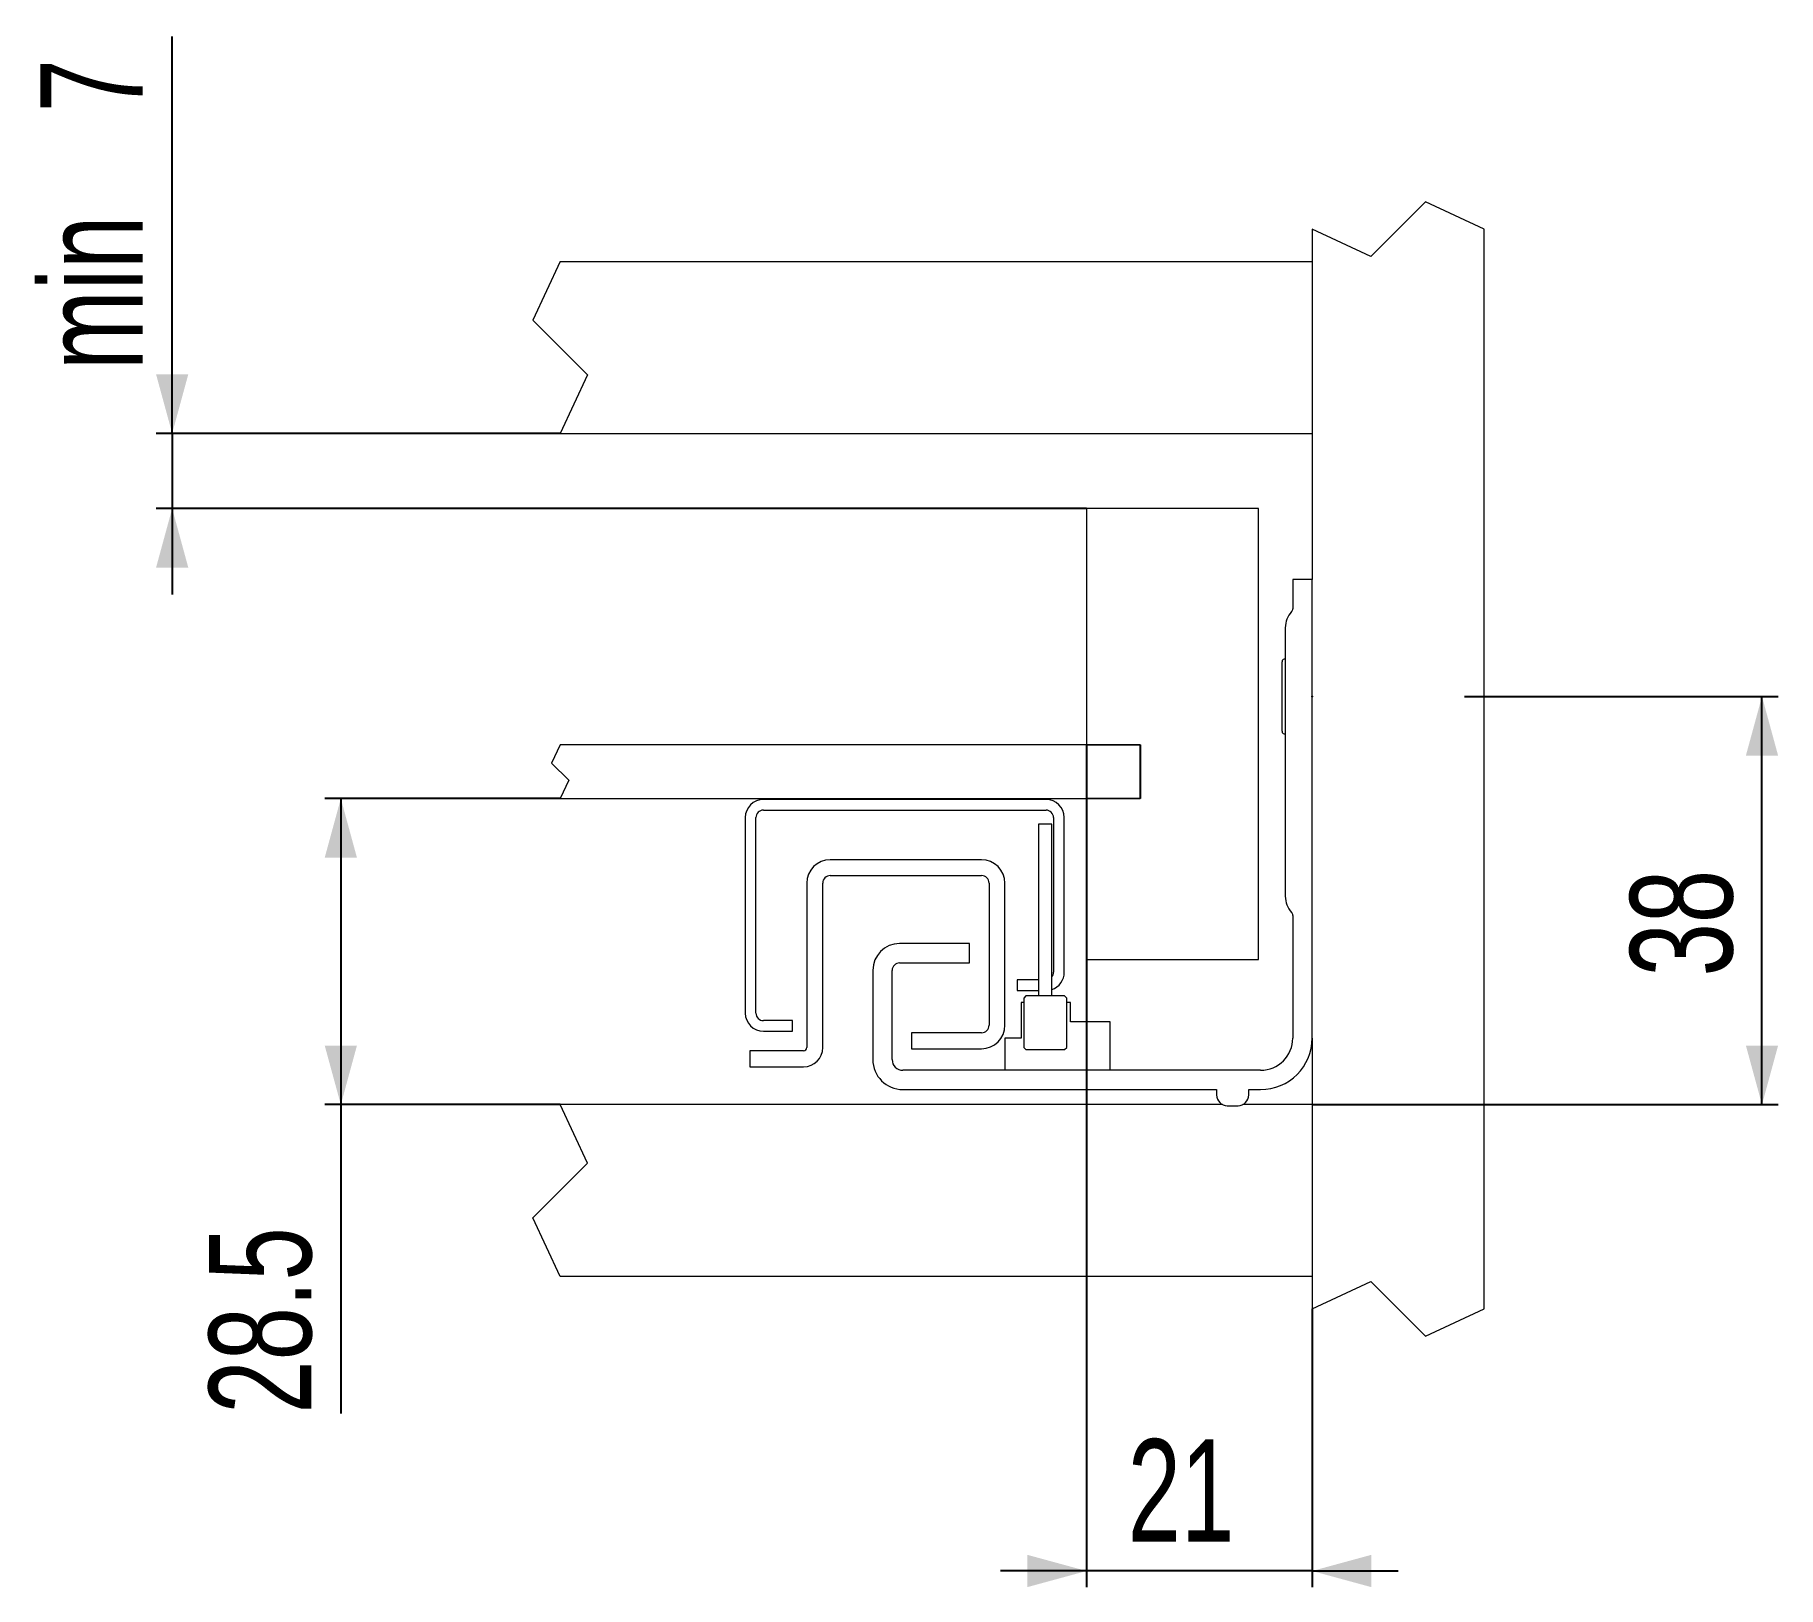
# Model space of a CAD drawing. Header units: millimetres. Extents: x 329 to 492, y 221 to 365.
import ezdxf

# ---------------------------------------------------------------- set-up
doc = ezdxf.new("R2010")
doc.units = ezdxf.units.MM
doc.header["$PDSIZE"] = -1
for name, color, linetype in [('BEMAßUNG', 7, 'Continuous'), ('BLUM_EINFUEGEPUNKT', 6, 'Continuous'), ('TACTON_HL_1', 7, 'Continuous'), ('TACTON_HL_TAN_MOV', 7, 'Continuous')]:
    doc.layers.add(name, color=color, linetype=linetype)
doc.styles.add('SLDTEXTSTYLE0', font='TXT', dxfattribs={"width": 0.7})
doc.dimstyles.new('SLDDIMSTYLE0', dxfattribs={"dimtxt": 9.915674, "dimasz": 5.5, "dimexe": 0, "dimexo": 0.0625, "dimgap": 2.478918, "dimtad": 1, "dimdec": 3, "dimrnd": 1e-09, "dimzin": 12, "dimdsep": 46, "dimtxsty": 'SLDTEXTSTYLE0', "dimsah": 1, "dimcen": 0.09, "dimadec": 0, "dimazin": 3, "dimtfac": 1, "dimtmove": 0, "dimatfit": 0, "dimfxl": 1, "dimfrac": 2, "dimtolj": 1, "dimtzin": 12, "dimarcsym": 0})
doc.dimstyles.new('SLDDIMSTYLE1', dxfattribs={"dimtxt": 9.915674, "dimasz": 5.5, "dimexe": 0, "dimexo": 0.0625, "dimgap": 2.478918, "dimtad": 1, "dimdec": 3, "dimrnd": 1e-09, "dimzin": 12, "dimdsep": 46, "dimtxsty": 'SLDTEXTSTYLE0', "dimsah": 1, "dimcen": 0.09, "dimadec": 0, "dimazin": 3, "dimtfac": 1, "dimtofl": 0, "dimtmove": 0, "dimatfit": 3, "dimfxl": 1, "dimfrac": 2, "dimtolj": 1, "dimtzin": 12, "dimarcsym": 0})

# ---------------------------------------------------------------- blocks, each defined once
blk = doc.blocks.new('_D')
at = {"layer": 'TACTON_HL_TAN_MOV', "transparency": 16777216}
for p, q in [((427.27, 299.26), (427.27, 220.83)), ((448.27, 246.75), (448.27, 220.83)), ((427.27, 222.33), (419.27, 222.33)), ((448.27, 222.33), (427.27, 222.33)), ((448.27, 222.33), (456.27, 222.33))]:
    blk.add_line(p, q, dxfattribs=at)
for points in [[(427.27, 222.33), (421.77, 223.83), (421.77, 220.83)], [(448.27, 222.33), (453.77, 220.83), (453.77, 223.83)]]:
    blk.add_solid(points, dxfattribs=at)
at = {"layer": 'TACTON_HL_TAN_MOV', "transparency": 16777216, "insert": (431.1, 234.6), "char_height": 9.525, "attachment_point": 1, "style": 'SLDTEXTSTYLE0'}
blk.add_mtext('21', dxfattribs=at)
blk = doc.blocks.new('_D_1')
at = {"layer": 'TACTON_HL_TAN_MOV', "transparency": 16777216}
for p, q in [((378.27, 294.25), (356.35, 294.25)), ((357.85, 294.25), (357.85, 265.75)), ((378.27, 265.75), (356.35, 265.75)), ((357.85, 265.75), (357.85, 236.98))]:
    blk.add_line(p, q, dxfattribs=at)
for points in [[(357.85, 294.25), (356.35, 288.75), (359.35, 288.75)], [(357.85, 265.75), (359.35, 271.25), (356.35, 271.25)]]:
    blk.add_solid(points, dxfattribs=at)
at = {"layer": 'TACTON_HL_TAN_MOV', "transparency": 16777216, "insert": (345.57, 236.98), "char_height": 9.525, "attachment_point": 1, "rotation": 90, "style": 'SLDTEXTSTYLE0'}
blk.add_mtext('28.5', dxfattribs=at)
blk = doc.blocks.new('_D_2')
at = {"layer": 'BEMAßUNG', "transparency": 16777216}
for p, q in [((462.47, 303.75), (491.65, 303.75)), ((490.15, 265.75), (490.15, 303.75)), ((448.27, 265.75), (491.65, 265.75))]:
    blk.add_line(p, q, dxfattribs=at)
for points in [[(490.15, 303.75), (488.65, 298.25), (491.65, 298.25)], [(490.15, 265.75), (491.65, 271.25), (488.65, 271.25)]]:
    blk.add_solid(points, dxfattribs=at)
at = {"layer": 'BEMAßUNG', "transparency": 16777216, "insert": (477.87, 277.69), "char_height": 9.525, "attachment_point": 1, "rotation": 90, "style": 'SLDTEXTSTYLE0'}
blk.add_mtext('38', dxfattribs=at)
blk = doc.blocks.new('_D_3')
at = {"layer": 'TACTON_HL_1', "transparency": 16777216}
for p, q in [((342.15, 328.25), (342.15, 365.2)), ((378.27, 328.25), (340.65, 328.25)), ((342.15, 328.25), (342.15, 321.25)), ((427.27, 321.25), (340.65, 321.25)), ((342.15, 321.25), (342.15, 313.25))]:
    blk.add_line(p, q, dxfattribs=at)
for points in [[(342.15, 328.25), (343.65, 333.75), (340.65, 333.75)], [(342.15, 321.25), (340.65, 315.75), (343.65, 315.75)]]:
    blk.add_solid(points, dxfattribs=at)
at = {"layer": 'TACTON_HL_1', "transparency": 16777216, "attachment_point": 1, "rotation": 90, "style": 'SLDTEXTSTYLE0'}
for s, insert, char_height in [('7', (329.87, 358.14), 9.53), ('min', (329.87, 334.15), 9.525)]:
    blk.add_mtext(s, dxfattribs=dict(at, insert=insert, char_height=char_height))

msp = doc.modelspace()

# ---------------------------------------------------------------- linework, layer by layer
at = {"color": 7, "linetype": 'Continuous', "lineweight": 15}
for p, q in [((458.8162, 349.7941), (453.7279, 344.7059)), ((464.2721, 347.25), (458.8162, 349.7941)), ((448.2721, 347.25), (448.2721, 344.25)), ((453.7279, 344.7059), (448.2721, 347.25)), ((464.2721, 246.75), (464.2721, 347.25)), ((378.2721, 344.25), (375.7279, 338.7941)), ((378.2721, 344.25), (448.2721, 344.25)), ((448.2721, 344.25), (448.2721, 328.25)), ((375.7279, 338.7941), (380.8162, 333.7059)), ((380.8162, 333.7059), (378.2721, 328.25)), ((378.2721, 328.25), (448.2721, 328.25)), ((448.2721, 328.25), (448.2721, 314.65)), ((427.2721, 321.25), (427.2721, 299.26)), ((443.2721, 321.25), (427.2721, 321.25)), ((443.2721, 279.25), (443.2721, 321.25)), ((446.4721, 314.65), (446.4721, 311.9248)), ((448.2721, 314.65), (446.4721, 314.65)), ((448.2721, 271.95), (448.2721, 314.65)), ((445.7721, 310.15), (445.7721, 285.15)), ((445.4721, 303.75), (445.4721, 306.98)), ((445.4721, 300.52), (445.4721, 303.75)), ((378.2721, 299.25), (377.477, 297.545)), ((432.2721, 299.25), (378.2721, 299.25)), ((427.2721, 299.26), (432.2821, 299.26)), ((432.2721, 294.25), (432.2721, 299.25)), ((432.2821, 299.26), (432.2821, 294.24)), ((377.477, 297.545), (379.0671, 295.955)), ((379.0671, 295.955), (378.2721, 294.25)), ((378.2721, 294.25), (432.2721, 294.25)), ((423.4971, 294.175), (397.1971, 294.175)), ((427.2721, 294.24), (427.2721, 279.25)), ((432.2821, 294.24), (427.2721, 294.24)), ((395.4971, 292.475), (395.4971, 274.275)), ((396.4971, 274.275), (396.4971, 292.475)), ((397.1971, 293.175), (423.4971, 293.175)), ((424.1971, 292.475), (424.1971, 278.075)), ((425.1971, 278.075), (425.1971, 292.475)), ((422.7971, 291.875), (422.7971, 275.875)), ((424.0471, 291.875), (422.7971, 291.875)), ((424.0471, 275.875), (424.0471, 291.875)), ((417.4921, 288.555), (403.4121, 288.555)), ((401.2271, 286.37), (401.2271, 271.055)), ((402.7121, 271.055), (402.7121, 286.37)), ((403.4121, 287.07), (417.4921, 287.07)), ((418.1921, 286.37), (418.1921, 273.14)), ((419.6771, 273.14), (419.6771, 286.37)), ((446.4721, 283.3752), (446.4721, 271.95)), ((416.3721, 280.75), (409.8721, 280.75)), ((416.3721, 278.95), (416.3721, 280.75)), ((427.2721, 279.25), (443.2721, 279.25)), ((407.3721, 278.25), (407.3721, 269.95)), ((409.1721, 269.95), (409.1721, 278.25)), ((409.8721, 278.95), (416.3721, 278.95)), ((422.7971, 277.375), (420.7971, 277.375)), ((420.7971, 277.375), (420.7971, 276.375)), ((420.7971, 276.375), (422.7971, 276.375)), ((421.1721, 275.25), (421.1721, 271.95)), ((421.4221, 275.25), (421.1721, 275.25)), ((421.6221, 275.875), (421.4221, 275.675)), ((421.4221, 275.675), (421.4221, 271.075)), ((425.2221, 275.875), (421.6221, 275.875)), ((425.4221, 275.675), (425.2221, 275.875)), ((425.4221, 271.075), (425.4221, 275.675)), ((425.7721, 275.25), (425.4221, 275.25)), ((425.7721, 273.45), (425.7721, 275.25)), ((399.8971, 273.575), (397.1971, 273.575)), ((399.8971, 272.575), (399.8971, 273.575)), ((429.4721, 273.45), (425.7721, 273.45)), ((429.4721, 268.95), (429.4721, 273.45)), ((397.1971, 272.575), (399.8971, 272.575)), ((417.4921, 272.44), (410.9771, 272.44)), ((410.9771, 272.44), (410.9771, 270.955)), ((419.6721, 271.95), (419.6721, 268.95)), ((421.1721, 271.95), (419.6721, 271.95)), ((421.4221, 271.075), (421.6221, 270.875)), ((425.2221, 270.875), (425.4221, 271.075)), ((448.2721, 271.95), (448.2721, 246.75)), ((395.9271, 270.755), (395.9271, 269.27)), ((400.9271, 270.755), (395.9271, 270.755)), ((410.9771, 270.955), (417.4921, 270.955)), ((421.6221, 270.875), (425.2221, 270.875)), ((395.9271, 269.27), (400.9271, 269.27)), ((443.4721, 268.95), (410.1721, 268.95)), ((410.1721, 267.15), (439.3721, 267.15)), ((439.3721, 267.15), (439.3721, 266.65)), ((442.3721, 267.15), (443.4721, 267.15)), ((442.3721, 266.65), (442.3721, 267.15)), ((380.8162, 260.2941), (378.2721, 265.75)), ((439.9362, 265.75), (378.2721, 265.75)), ((440.3721, 265.65), (441.3721, 265.65)), ((448.2721, 265.75), (441.8079, 265.75)), ((448.2721, 265.75), (448.2721, 249.75)), ((375.7279, 255.2059), (380.8162, 260.2941)), ((378.2721, 249.75), (375.7279, 255.2059)), ((448.2721, 249.75), (378.2721, 249.75)), ((448.2721, 246.75), (453.7279, 249.2941)), ((453.7279, 249.2941), (458.8162, 244.2059)), ((458.8162, 244.2059), (464.2721, 246.75))]:
    msp.add_line(p, q, dxfattribs=at)
for centre, radius, start, end in [((447.9721, 310.15), 2.2, 136.95092, 180), ((446.0721, 311.9248), 0.4, 316.95092, 0), ((445.7421, 306.98), 0.27, 83.62063, 180), ((445.7421, 300.52), 0.27, 180, 276.37937), ((397.1971, 292.475), 1.7, 90, 180), ((423.4971, 292.475), 1.7, 0, 90), ((397.1971, 292.475), 0.7, 90, 180), ((423.4971, 292.475), 0.7, 0, 90), ((403.4121, 286.37), 2.185, 90, 180), ((417.4921, 286.37), 2.185, 0, 90), ((403.4121, 286.37), 0.7, 90, 180), ((417.4921, 286.37), 0.7, 0, 90), ((447.9721, 285.15), 2.2, 180, 223.04908), ((446.0721, 283.3752), 0.4, 0, 43.04908), ((409.8721, 278.25), 2.5, 90, 180), ((409.8721, 278.25), 0.7, 90, 180), ((423.4971, 278.075), 1.7, 288.876504, 0), ((423.4971, 278.075), 0.7, 321.786789, 0), ((397.1971, 274.275), 1.7, 180, 270), ((397.1971, 274.275), 0.7, 180, 270), ((417.4921, 273.14), 0.7, 270, 0), ((417.4921, 273.14), 2.185, 270, 360), ((400.9271, 271.055), 1.785, 270, 0), ((400.9271, 271.055), 0.3, 270, 0), ((443.4721, 271.95), 4.8, 270, 0), ((443.4721, 271.95), 3, 270, 0), ((410.1721, 269.95), 2.8, 180, 270), ((410.1721, 269.95), 1, 180, 270), ((440.3721, 266.65), 1, 180, 270), ((441.3721, 266.65), 1, 270, 0)]:
    msp.add_arc(centre, radius, start, end, dxfattribs=at)
at = {"layer": 'BLUM_EINFUEGEPUNKT'}
msp.add_point((448.2721, 303.75), dxfattribs=at)

# ---------------------------------------------------------------- dimensions: what is measured, and where the dimension line sits
at = {"layer": 'BEMAßUNG'}
dim = msp.add_linear_dim(base=(490.1521, 303.75), p1=(448.2721, 265.75), p2=(462.4721, 303.75), angle=90, dimstyle='SLDDIMSTYLE1', dxfattribs=at)
dim.commit()
dim.dimension.update_dxf_attribs({"geometry": '_D_2', "text_midpoint": (490.1521, 284.75), "dimtype": 160})
at = {"layer": 'TACTON_HL_1'}
dim = msp.add_linear_dim(base=(342.1521, 321.25), p1=(378.2721, 328.25), p2=(427.2721, 321.25), angle=90, text='min <>', dimstyle='SLDDIMSTYLE0', dxfattribs=at)
dim.commit()
dim.dimension.update_dxf_attribs({"geometry": '_D_3', "text_midpoint": (342.1521, 349.6741), "dimtype": 160})
at = {"layer": 'TACTON_HL_TAN_MOV'}
dim = msp.add_linear_dim(base=(427.2721, 222.3259), p1=(448.2721, 246.75), p2=(427.2721, 299.26), dimstyle='SLDDIMSTYLE0', dxfattribs=at)
dim.commit()
dim.dimension.update_dxf_attribs({"geometry": '_D', "text_midpoint": (438.1521, 222.3259), "dimtype": 160})
dim = msp.add_linear_dim(base=(357.8479, 265.75), p1=(378.2721, 294.25), p2=(378.2721, 265.75), angle=90, dimstyle='SLDDIMSTYLE1', dxfattribs=at)
dim.commit()
dim.dimension.update_dxf_attribs({"geometry": '_D_1', "text_midpoint": (357.8479, 249.3259), "dimtype": 160})

doc.saveas('drawing.dxf')
